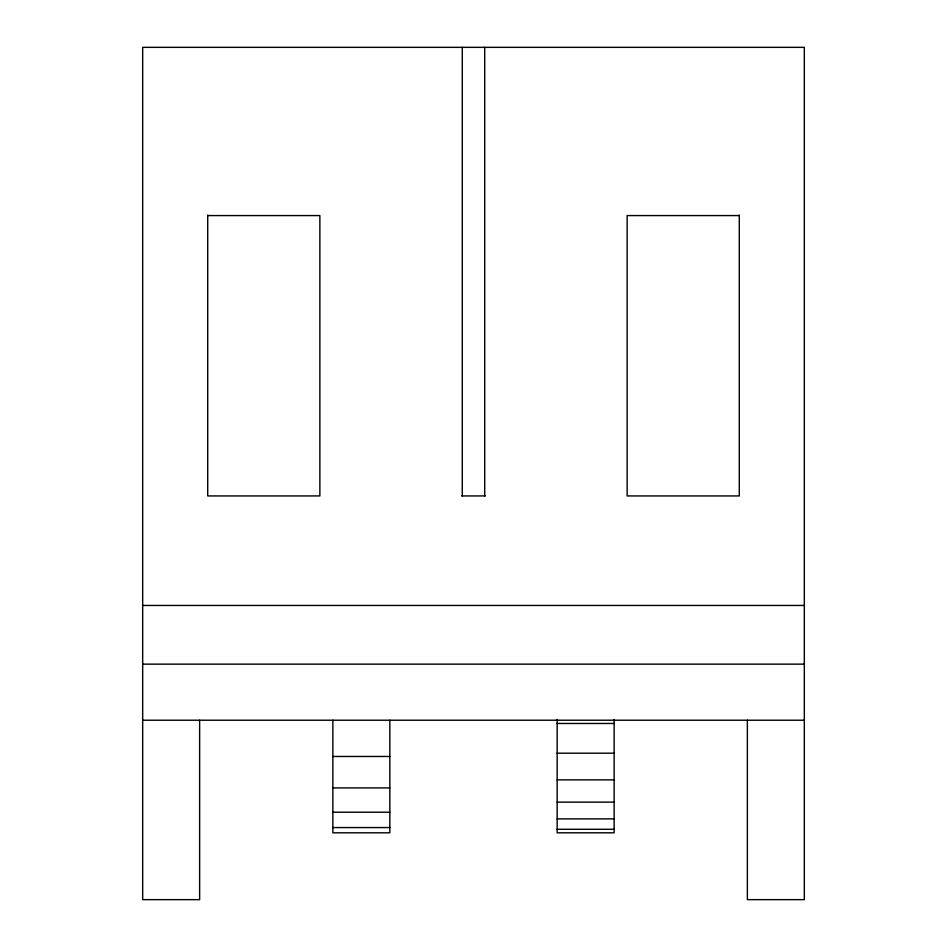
<?xml version="1.0" encoding="UTF-8"?>
<svg xmlns="http://www.w3.org/2000/svg" width="947" height="947" viewBox="0 0 947 947"><rect width="100%" height="100%" fill="white"/><g stroke="black" fill="none" stroke-linecap="round" stroke-linejoin="round"><path stroke-width="1.42" d="M207.713 215.573L319.861 215.573L319.861 495.932L207.713 495.932L207.713 215.016M739.287 215.573L627.139 215.573L627.139 495.932L739.287 495.932L739.287 215.016M461.686 495.932L485.314 495.932M142.677 605.453L804.323 605.453M142.677 664.143L804.323 664.143M142.677 720.217L804.323 720.217M557.156 723.472L614.13 723.472M557.156 753.196L614.13 753.196M332.87 756.464L389.844 756.464M557.156 779.866L614.13 779.866M332.87 787.916L389.844 787.916M557.156 802.133L614.13 802.133M332.87 812.218L389.844 812.218M557.156 818.883L614.13 818.883M332.87 827.56L389.844 827.56M557.156 829.288L614.13 829.288M747.361 720.217L747.361 899.65L804.323 899.65L804.323 47.35L142.677 47.35L142.677 899.65L199.639 899.65L199.639 720.217M614.13 719.495L614.13 832.815L557.156 832.815L557.156 719.495M484.71 47.35L484.71 495.932M462.29 47.35L462.29 495.932M389.844 720.217L389.844 832.815L332.87 832.815L332.87 720.217"/></g></svg>
